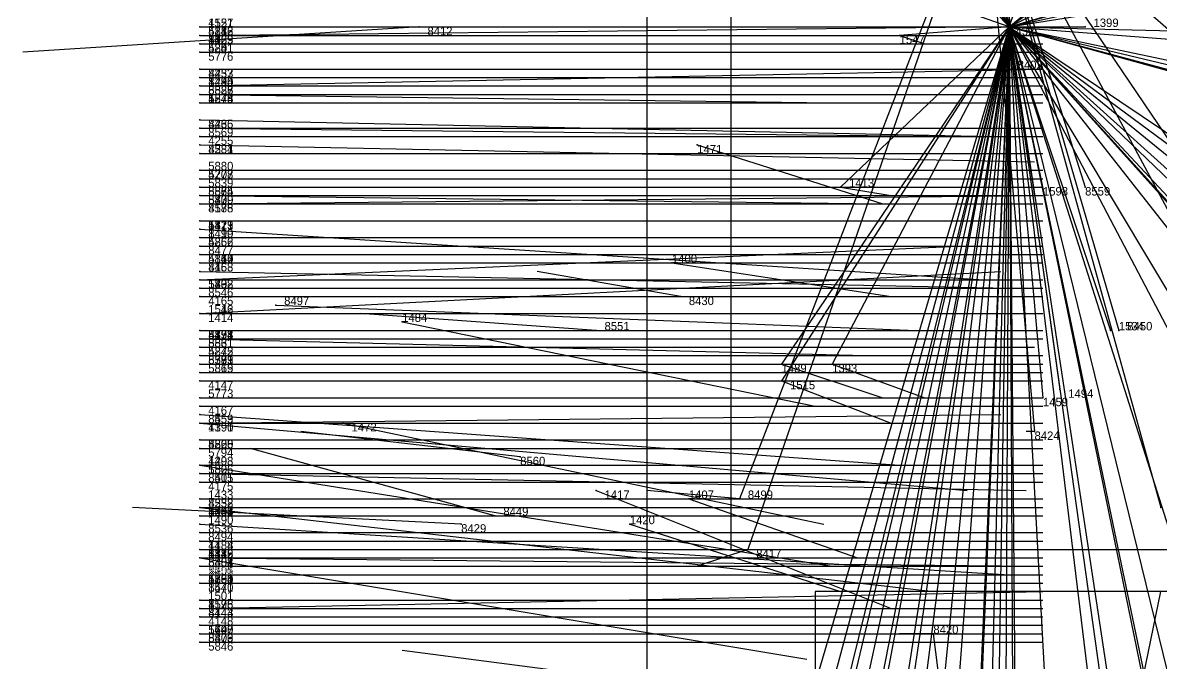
# Model space of a CAD drawing. Extents: x -0.07 to 1.1, y -0.07 to 1.1.
# Drawn here: x -0.021 to 0.114, y 0.4075 to 0.4835 of the extents above; entities that cross this region are included whole.
import ezdxf

# ---------------------------------------------------------------- set-up
doc = ezdxf.new("R2010")
doc.units = 0
for name, color, linetype in [('Clients', 3, 'CONTINUOUS'), ('Facilities', 3, 'CONTINUOUS'), ('Facilities_lines', 3, 'CONTINUOUS'), ('Min_max_boxes', 1, 'CONTINUOUS'), ('Normals', 1, 'CONTINUOUS'), ('Source_points', 5, 'CONTINUOUS'), ('Text', 3, 'CONTINUOUS')]:
    doc.layers.add(name, color=color, linetype=linetype)

msp = doc.modelspace()

# ---------------------------------------------------------------- linework, layer by layer
at = {"layer": 'Clients', "color": 5}
for p in [(0.105, 0.483), (0.083, 0.482), (0.097, 0.478, 1), (0.076, 0.464), (0.105, 0.464, 1), (0.099, 0.463), (0.108, 0.447), (0.109, 0.447, 1), (0.069, 0.443), (0.075, 0.443), (0.069, 0.441), (0.1, 0.439), (0.102, 0.44), (0.099, 0.435, 1), (0.064, 0.427, 1), (0.114, 0.426, 1), (0.065, 0.421, 1), (0.114, 0.416, 1), (0.087, 0.411, 1)]:
    msp.add_point(p, dxfattribs=at)
at = {"layer": 'Facilities', "color": 3}
for p in [(0, 0.483, 0.171), (0, 0.483, 0.397), (0.026, 0.483, 1), (0.096, 0.483), (0, 0.482, 0.201), (0, 0.482, 0.392), (0, 0.482, 0.498), (0, 0.482, 0.511), (0, 0.482, 0.972), (0, 0.481, 0.486), (0, 0.481, 0.32), (0, 0.481, 0.352), (0, 0.481, 0.568), (0, 0.48, 0.696), (0, 0.478, 0.29), (0, 0.478, 0.904), (0, 0.477, 0.29), (0, 0.476, 0.091), (0, 0.476, 0.941), (0, 0.476, 0.871), (0, 0.475, 0.028), (0, 0.475, 0.563), (0, 0.475, 0.691), (0, 0.475, 0.784), (0, 0.474, 0.416), (0, 0.472, 0.97), (0, 0.471, 0.38), (0, 0.471, 0.977), (0, 0.47, 0.473), (0, 0.469, 0.927), (0.059, 0.469), (0, 0.468, 0.269), (0, 0.466, 0.388), (0, 0.466, 0.596), (0, 0.465, 0.653), (0, 0.465, 0.626), (0, 0.464, 0.75), (0, 0.463, 0.537), (0, 0.463, 0.663), (0, 0.463, 0.989), (0, 0.463, 0.76), (0, 0.462, 0.493), (0, 0.462, 0.621), (0, 0.462, 0.921), (0, 0.46, 0.135), (0, 0.46, 0.265), (0, 0.46, 0.678), (0, 0.459, 0.966), (0, 0.458, 0.119), (0, 0.457, 0.351), (0, 0.457, 0.559), (0, 0.456, 0.272), (0, 0.456, 0.716), (0, 0.456, 0.779), (0, 0.455, 0.28), (0, 0.455, 0.742), (0, 0.454, 0.961), (0.056, 0.455), (0, 0.453, 0.045), (0, 0.453, 0.633), (0, 0.453, 0.614), (0, 0.452, 0.82), (0, 0.451, 0.278), (0.057, 0.451, 1), (0.009, 0.45, 1), (0, 0.449, 0.173), (0, 0.449, 0.067), (0, 0.449, 0.185), (0, 0.447, 0.327), (0.024, 0.448), (0.047, 0.447, 1), (0, 0.446, 0.662), (0, 0.446, 0.62), (0, 0.446, 0.726), (0, 0.446, 0.996), (0, 0.445, 0.927), (0, 0.444, 0.406), (0, 0.444, 0.56), (0, 0.443, 0.672), (0, 0.443, 0.816), (0, 0.443, 0.887), (0, 0.442, 0.739), (0, 0.442, 0.635), (0, 0.441, 0.356), (0, 0.439, 0.577), (0, 0.438, 0.335), (0, 0.437, 0.994), (0, 0.436, 0.058), (0, 0.436, 0.289), (0, 0.436, 0.968), (0.017, 0.436), (0, 0.434, 0.323), (0, 0.434, 0.604), (0, 0.433, 0.624), (0, 0.433, 0.885), (0, 0.431, 0.013), (0, 0.431, 0.294), (0.038, 0.432, 1), (0, 0.43, 0.217), (0, 0.43, 0.625), (0, 0.43, 0.939), (0, 0.429, 0.42), (0, 0.429, 0.906), (0, 0.427, 0.135), (0.047, 0.428), (0.058, 0.427), (0, 0.426, 0.275), (0, 0.426, 0.402), (0, 0.426, 0.993), (0, 0.425, 0.085), (0, 0.425, 0.292), (0, 0.425, 0.852), (0, 0.424, 0.065), (0.031, 0.424, 1), (0.035, 0.425, 1), (0.051, 0.424), (0, 0.423, 0.783), (0, 0.422, 0.817), (0, 0.421, 0.175), (0, 0.421, 0.435), (0, 0.421, 0.468), (0, 0.421, 0.811), (0, 0.42, 0.012), (0, 0.42, 0.445), (0, 0.42, 0.409), (0, 0.42, 0.72), (0, 0.42, 0.53), (0, 0.42, 0.938), (0, 0.42, 0.908), (0, 0.419, 0.44), (0, 0.419, 0.673), (0, 0.419, 0.572), (0, 0.419, 0.88), (0, 0.418, 0.171), (0, 0.418, 0.523), (0, 0.417, 0.184), (0, 0.417, 0.104), (0, 0.417, 0.504), (0, 0.417, 0.442), (0, 0.417, 0.705), (0, 0.417, 0.776), (0, 0.415, 0.181), (0, 0.414, 0.093), (0, 0.414, 0.337), (0, 0.414, 0.318), (0, 0.414, 0.774), (0, 0.414, 0.913), (0, 0.413, 0.303), (0, 0.412, 0.167), (0, 0.412, 0.71), (0, 0.411, 0.214), (0, 0.41, 0.604), (0, 0.41, 0.571), (0, 0.41, 0.836), (0, 0.41, 0.855)]:
    msp.add_point(p, dxfattribs=at)
at = {"layer": 'Facilities_lines', "color": 3}
for p, q in [((0.096, 0.483), (0.082, 0.556)), ((0.096, 0.483), (0.211, 0.541)), ((0.096, 0.483), (0.096, 0.54)), ((0.096, 0.483), (0.113, 0.532)), ((0.096, 0.483), (0.083, 0.523)), ((0.096, 0.483), (0.086, 0.52)), ((0.096, 0.483), (0.142, 0.521)), ((0.096, 0.483), (0.077, 0.512)), ((0.096, 0.483), (0.078, 0.513)), ((0.096, 0.483), (0.138, 0.513)), ((0.096, 0.483), (0.07, 0.511)), ((0.096, 0.483), (0.24, 0.506)), ((0.096, 0.483), (0.167, 0.504)), ((0.093, 0.502, 1), (0.064, 0.427, 1)), ((0.093, 0.502, 1), (0.065, 0.421, 1)), ((0.096, 0.483), (0.083, 0.502)), ((0.096, 0.483), (0.086, 0.502)), ((0.093, 0.502, 1), (0.097, 0.478, 1)), ((0.093, 0.502, 1), (0.099, 0.435, 1)), ((0.093, 0.502, 1), (0.109, 0.447, 1)), ((0.093, 0.502, 1), (0.143, 0.428, 1)), ((0.093, 0.502, 1), (0.114, 0.426, 1)), ((0.093, 0.502, 1), (0.131, 0.431, 1)), ((0.093, 0.502, 1), (0.144, 0.457, 1)), ((0.093, 0.502, 1), (0.105, 0.464, 1)), ((0.096, 0.483), (0.157, 0.5)), ((0.096, 0.483), (0.146, 0.494)), ((0.096, 0.483), (0.079, 0.489)), ((0.096, 0.483), (0.053, 0.323)), ((0.096, 0.483), (0.054, 0.313)), ((0.096, 0.483), (0.055, 0.311)), ((0.096, 0.483), (0.06, 0.337)), ((0.096, 0.483), (0.061, 0.304)), ((0.096, 0.483), (0.061, 0.297)), ((0.096, 0.483), (0.067, 0.298)), ((0.096, 0.483), (0.069, 0.443)), ((0.096, 0.483), (0.069, 0.441)), ((0.096, 0.483), (0.07, 0.306)), ((0.096, 0.483), (0.07, 0.395)), ((0.096, 0.483), (0.074, 0.382)), ((0.096, 0.483), (0.075, 0.443)), ((0.096, 0.483), (0.076, 0.464)), ((0.096, 0.483), (0.077, 0.293)), ((0.096, 0.483), (0.079, 0.35)), ((0.096, 0.483), (0.083, 0.482)), ((0.096, 0.483), (0.086, 0.255)), ((0.096, 0.483), (0.086, 0.353)), ((0.096, 0.483), (0.09, 0.256)), ((0.096, 0.483), (0.091, 0.363)), ((0.096, 0.483), (0.093, 0.293)), ((0.096, 0.483), (0.095, 0.294)), ((0.096, 0.483), (0.098, 0.245)), ((0.096, 0.483), (0.125, 0.244)), ((0.096, 0.483), (0.267, 0.479)), ((0.096, 0.483), (0.118, 0.326)), ((0.096, 0.483), (0.105, 0.483)), ((0.096, 0.483), (0.167, 0.404)), ((0.096, 0.483), (0.15, 0.38)), ((0.096, 0.483), (0.103, 0.354)), ((0.096, 0.483), (0.208, 0.453)), ((0.096, 0.483), (0.1, 0.439)), ((0.096, 0.483), (0.16, 0.376)), ((0.096, 0.483), (0.102, 0.44)), ((0.096, 0.483), (0.13, 0.317)), ((0.096, 0.483), (0.118, 0.455)), ((0.096, 0.483), (0.121, 0.459)), ((0.096, 0.483), (0.165, 0.409)), ((0.096, 0.483), (0.126, 0.339)), ((0.096, 0.483), (0.108, 0.447)), ((0.096, 0.483), (0.097, 0.28)), ((0.096, 0.483), (0.174, 0.397)), ((0.096, 0.483), (0.194, 0.456)), ((0.096, 0.483), (0.134, 0.452)), ((0.096, 0.483), (0.244, 0.452)), ((0.096, 0.483), (0.207, 0.401)), ((0.096, 0.483), (0.12, 0.385)), ((0.096, 0.483), (0.157, 0.442)), ((0.096, 0.483), (0.143, 0.335)), ((0.096, 0.483), (0.215, 0.474)), ((0.096, 0.483), (0.116, 0.465)), ((0.096, 0.483), (0.099, 0.463)), ((0.096, 0.483), (0.201, 0.458)), ((0.096, 0.483), (0.129, 0.265)), ((0.097, 0.334, 1), (0.114, 0.416, 1)), ((0.097, 0.334, 1), (0.087, 0.411, 1))]:
    msp.add_line(p, q, dxfattribs=at)
at = {"layer": 'Min_max_boxes', "color": 1}
for p, q in [((0.063, 0.715, 1), (0.063, 0.421, 1)), ((0.063, 0.715, 1), (0.063, 0.421, 1)), ((0.053, 0.556), (0.053, 0.244)), ((0.053, 0.556), (0.053, 0.244)), ((0.063, 0.421, 1), (0.271, 0.421, 1)), ((0.063, 0.421, 1), (0.271, 0.421, 1)), ((0.063, 0.421, 1), (0.063, 0.421, 1)), ((0.275, 0.416, 1), (0.073, 0.416, 1)), ((0.073, 0.416, 1), (0.073, 0.11, 1)), ((0.275, 0.416, 1), (0.073, 0.416, 1)), ((0.073, 0.416, 1), (0.073, 0.11, 1)), ((0.073, 0.416, 1), (0.073, 0.416, 1))]:
    msp.add_line(p, q, dxfattribs=at)
at = {"layer": 'Normals', "color": 1}
for p, q in [((0.026, 0.483, 1), (-0.021, 0.48, 1.088)), ((0, 0.483, 0.171), (0.1, 0.483, 0.171)), ((0, 0.483, 0.397), (0.1, 0.483, 0.397)), ((0, 0.482, 0.972), (0.092, 0.483, 0.934)), ((0.096, 0.483), (0.096, 0.483, 0.1)), ((0.105, 0.483), (0.105, 0.483, 0.1)), ((0, 0.482, 0.201), (0.1, 0.482, 0.201)), ((0, 0.482, 0.392), (0.1, 0.482, 0.392)), ((0, 0.482, 0.498), (0.1, 0.482, 0.498)), ((0, 0.482, 0.511), (0.1, 0.482, 0.511)), ((0, 0.481, 0.486), (0.1, 0.481, 0.486)), ((0, 0.481, 0.32), (0.1, 0.481, 0.32)), ((0, 0.481, 0.352), (0.1, 0.481, 0.352)), ((0, 0.481, 0.568), (0.1, 0.481, 0.568)), ((0.083, 0.482), (0.086, 0.481, 0.1)), ((0, 0.48, 0.696), (0.1, 0.48, 0.696)), ((0, 0.476, 0.091), (0.1, 0.478, 0.094)), ((0, 0.478, 0.29), (0.1, 0.478, 0.29)), ((0, 0.478, 0.904), (0.1, 0.478, 0.904)), ((0, 0.477, 0.29), (0.1, 0.477, 0.29)), ((0.097, 0.478, 1), (0.097, 0.478, 1.1)), ((0, 0.476, 0.941), (0.098, 0.476, 0.919)), ((0, 0.476, 0.871), (0.1, 0.476, 0.871)), ((0, 0.475, 0.028), (0.075, 0.474, 0.094)), ((0, 0.475, 0.563), (0.1, 0.475, 0.563)), ((0, 0.475, 0.691), (0.1, 0.475, 0.691)), ((0, 0.475, 0.784), (0.1, 0.475, 0.784)), ((0, 0.474, 0.416), (0.1, 0.474, 0.416)), ((0, 0.472, 0.97), (0.094, 0.47, 0.935)), ((0, 0.471, 0.38), (0.1, 0.471, 0.38)), ((0, 0.471, 0.977), (0.09, 0.47, 0.932)), ((0, 0.47, 0.473), (0.1, 0.47, 0.473)), ((0, 0.469, 0.927), (0.099, 0.467, 0.912)), ((0.059, 0.469), (0.081, 0.462, 0.097)), ((0, 0.468, 0.269), (0.1, 0.468, 0.269)), ((0, 0.466, 0.388), (0.1, 0.466, 0.388)), ((0, 0.466, 0.596), (0.1, 0.466, 0.596)), ((0, 0.465, 0.653), (0.1, 0.465, 0.653)), ((0, 0.465, 0.626), (0.1, 0.465, 0.626)), ((0, 0.464, 0.75), (0.1, 0.464, 0.75)), ((0.076, 0.464), (0.082, 0.463, 0.1)), ((0.105, 0.464, 1), (0.105, 0.464, 1.1)), ((0, 0.463, 0.537), (0.1, 0.463, 0.537)), ((0, 0.463, 0.663), (0.1, 0.463, 0.663)), ((0, 0.463, 0.989), (0.081, 0.462, 0.929)), ((0, 0.463, 0.76), (0.1, 0.463, 0.76)), ((0, 0.462, 0.921), (0.1, 0.463, 0.911)), ((0, 0.462, 0.493), (0.1, 0.462, 0.493)), ((0, 0.462, 0.621), (0.1, 0.462, 0.621)), ((0.099, 0.463), (0.099, 0.463, 0.1)), ((0, 0.46, 0.135), (0.1, 0.46, 0.135)), ((0, 0.46, 0.265), (0.1, 0.46, 0.265)), ((0, 0.46, 0.678), (0.1, 0.46, 0.678)), ((0, 0.459, 0.966), (0.093, 0.453, 0.93)), ((0, 0.458, 0.119), (0.1, 0.458, 0.119)), ((0, 0.453, 0.045), (0.09, 0.457, 0.089)), ((0, 0.457, 0.351), (0.1, 0.457, 0.351)), ((0, 0.457, 0.559), (0.1, 0.457, 0.559)), ((0, 0.456, 0.272), (0.1, 0.456, 0.272)), ((0, 0.456, 0.716), (0.1, 0.456, 0.716)), ((0, 0.456, 0.779), (0.1, 0.456, 0.779)), ((0, 0.455, 0.28), (0.1, 0.455, 0.28)), ((0, 0.455, 0.742), (0.1, 0.455, 0.742)), ((0, 0.449, 0.067), (0.095, 0.454, 0.098)), ((0, 0.454, 0.961), (0.096, 0.452, 0.932)), ((0.057, 0.451, 1), (0.04, 0.454, 1.098)), ((0.056, 0.455), (0.082, 0.451, 0.096)), ((0, 0.453, 0.633), (0.1, 0.453, 0.633)), ((0, 0.453, 0.614), (0.1, 0.453, 0.614)), ((0, 0.452, 0.82), (0.1, 0.452, 0.82)), ((0, 0.451, 0.278), (0.1, 0.451, 0.278)), ((0.009, 0.45, 1), (0.085, 0.447, 0.934)), ((0, 0.449, 0.173), (0.1, 0.449, 0.173)), ((0, 0.449, 0.185), (0.1, 0.449, 0.185)), ((0.047, 0.447, 1), (0.019, 0.449, 1.096)), ((0, 0.447, 0.327), (0.1, 0.447, 0.327)), ((0.024, 0.448), (0.073, 0.438, 0.087)), ((0.108, 0.447), (0.108, 0.447, 0.1)), ((0.109, 0.447, 1), (0.109, 0.447, 1.1)), ((0, 0.446, 0.662), (0.1, 0.446, 0.662)), ((0, 0.446, 0.62), (0.1, 0.446, 0.62)), ((0, 0.446, 0.726), (0.1, 0.446, 0.726)), ((0, 0.446, 0.996), (0.079, 0.444, 0.935)), ((0, 0.445, 0.927), (0.099, 0.445, 0.917)), ((0, 0.444, 0.406), (0.1, 0.444, 0.406)), ((0, 0.444, 0.56), (0.1, 0.444, 0.56)), ((0, 0.443, 0.672), (0.1, 0.443, 0.672)), ((0, 0.443, 0.816), (0.1, 0.443, 0.816)), ((0, 0.443, 0.887), (0.1, 0.443, 0.887)), ((0.069, 0.443), (0.081, 0.439, 0.099)), ((0.075, 0.443), (0.086, 0.439, 0.099)), ((0, 0.442, 0.739), (0.1, 0.442, 0.739)), ((0, 0.442, 0.635), (0.1, 0.442, 0.635)), ((0, 0.441, 0.356), (0.1, 0.441, 0.356)), ((0.069, 0.441), (0.082, 0.436, 0.099)), ((0, 0.439, 0.577), (0.1, 0.439, 0.577)), ((0.1, 0.439), (0.1, 0.439, 0.1)), ((0.102, 0.44), (0.102, 0.44, 0.1)), ((0, 0.438, 0.335), (0.1, 0.438, 0.335)), ((0, 0.436, 0.058), (0.095, 0.437, 0.09)), ((0, 0.437, 0.994), (0.083, 0.431, 0.938)), ((0, 0.436, 0.289), (0.1, 0.436, 0.289)), ((0, 0.436, 0.968), (0.091, 0.428, 0.928)), ((0.038, 0.432, 1), (0.012, 0.435, 1.097)), ((0.017, 0.436), (0.074, 0.424, 0.082)), ((0.099, 0.435, 1), (0.098, 0.435, 1.1)), ((0, 0.434, 0.323), (0.1, 0.434, 0.323)), ((0, 0.434, 0.604), (0.1, 0.434, 0.604)), ((0, 0.433, 0.624), (0.1, 0.433, 0.624)), ((0, 0.433, 0.885), (0.1, 0.433, 0.885)), ((0.035, 0.425, 1), (0.006, 0.433, 1.095)), ((0, 0.431, 0.013), (0.075, 0.419, 0.078)), ((0, 0.431, 0.294), (0.1, 0.431, 0.294)), ((0, 0.43, 0.217), (0.1, 0.43, 0.217)), ((0, 0.43, 0.625), (0.1, 0.43, 0.625)), ((0, 0.43, 0.939), (0.098, 0.428, 0.921)), ((0, 0.429, 0.42), (0.1, 0.429, 0.42)), ((0, 0.429, 0.906), (0.1, 0.429, 0.906)), ((0, 0.427, 0.135), (0.1, 0.427, 0.135)), ((0.047, 0.428), (0.082, 0.414, 0.093)), ((0.064, 0.427, 1), (0.053, 0.428, 1.099)), ((0.058, 0.427), (0.078, 0.42, 0.098)), ((0.031, 0.424, 1), (-0.008, 0.426, 1.092)), ((0, 0.426, 0.275), (0.1, 0.426, 0.275)), ((0, 0.426, 0.402), (0.1, 0.426, 0.402)), ((0, 0.426, 0.993), (0.087, 0.416, 0.945)), ((0.114, 0.426, 1), (0.114, 0.426, 1.1)), ((0, 0.425, 0.085), (0.1, 0.425, 0.095)), ((0, 0.425, 0.292), (0.1, 0.425, 0.292)), ((0, 0.425, 0.852), (0.1, 0.425, 0.852)), ((0, 0.424, 0.065), (0.096, 0.418, 0.094)), ((0.051, 0.424), (0.076, 0.416, 0.096)), ((0, 0.423, 0.783), (0.1, 0.423, 0.783)), ((0, 0.422, 0.817), (0.1, 0.422, 0.817)), ((0, 0.421, 0.175), (0.1, 0.421, 0.175)), ((0, 0.421, 0.435), (0.1, 0.421, 0.435)), ((0, 0.421, 0.468), (0.1, 0.421, 0.468)), ((0, 0.421, 0.811), (0.1, 0.421, 0.811)), ((0, 0.42, 0.012), (0.072, 0.408, 0.08)), ((0, 0.42, 0.445), (0.1, 0.42, 0.445)), ((0, 0.42, 0.409), (0.1, 0.42, 0.409)), ((0, 0.42, 0.72), (0.1, 0.42, 0.72)), ((0, 0.42, 0.53), (0.1, 0.42, 0.53)), ((0, 0.42, 0.938), (0.099, 0.419, 0.925)), ((0, 0.42, 0.908), (0.1, 0.42, 0.908)), ((0.065, 0.421, 1), (0.059, 0.419, 1.1)), ((0, 0.419, 0.44), (0.1, 0.419, 0.44)), ((0, 0.419, 0.673), (0.1, 0.419, 0.673)), ((0, 0.419, 0.572), (0.1, 0.419, 0.572)), ((0, 0.419, 0.88), (0.1, 0.419, 0.88)), ((0, 0.418, 0.171), (0.1, 0.418, 0.171)), ((0, 0.418, 0.523), (0.1, 0.418, 0.523)), ((0, 0.417, 0.184), (0.1, 0.417, 0.184)), ((0, 0.417, 0.104), (0.1, 0.417, 0.104)), ((0, 0.417, 0.504), (0.1, 0.417, 0.504)), ((0, 0.417, 0.442), (0.1, 0.417, 0.442)), ((0, 0.417, 0.705), (0.1, 0.417, 0.705)), ((0, 0.417, 0.776), (0.1, 0.417, 0.776)), ((0, 0.414, 0.913), (0.1, 0.416, 0.908)), ((0.114, 0.416, 1), (0.114, 0.416, 1.1)), ((0, 0.415, 0.181), (0.1, 0.415, 0.181)), ((0, 0.414, 0.093), (0.1, 0.414, 0.094)), ((0, 0.414, 0.337), (0.1, 0.414, 0.337)), ((0, 0.414, 0.318), (0.1, 0.414, 0.318)), ((0, 0.414, 0.774), (0.1, 0.414, 0.774)), ((0, 0.413, 0.303), (0.1, 0.413, 0.303)), ((0, 0.412, 0.167), (0.1, 0.412, 0.167)), ((0, 0.412, 0.71), (0.1, 0.412, 0.71)), ((0, 0.411, 0.214), (0.1, 0.411, 0.214)), ((0.087, 0.411, 1), (0.083, 0.411, 1.1)), ((0, 0.41, 0.604), (0.1, 0.41, 0.604)), ((0, 0.41, 0.571), (0.1, 0.41, 0.571)), ((0, 0.41, 0.836), (0.1, 0.41, 0.836)), ((0, 0.41, 0.855), (0.1, 0.41, 0.855)), ((0.047, 0.406, 1), (0.024, 0.409, 1.097))]:
    msp.add_line(p, q, dxfattribs=at)
at = {"layer": 'Source_points', "color": 5}
for p in [(0, 0.483, 0.171), (0, 0.483, 0.397), (0.026, 0.483, 1), (0.096, 0.483), (0.105, 0.483), (0, 0.482, 0.201), (0, 0.482, 0.392), (0, 0.482, 0.498), (0, 0.482, 0.511), (0, 0.482, 0.972), (0, 0.481, 0.486), (0, 0.481, 0.32), (0, 0.481, 0.352), (0, 0.481, 0.568), (0.083, 0.482), (0, 0.48, 0.696), (0, 0.478, 0.29), (0, 0.478, 0.904), (0, 0.477, 0.29), (0.097, 0.478, 1), (0, 0.476, 0.091), (0, 0.476, 0.941), (0, 0.476, 0.871), (0, 0.475, 0.028), (0, 0.475, 0.563), (0, 0.475, 0.691), (0, 0.475, 0.784), (0, 0.474, 0.416), (0, 0.472, 0.97), (0, 0.471, 0.38), (0, 0.471, 0.977), (0, 0.47, 0.473), (0, 0.469, 0.927), (0.059, 0.469), (0, 0.468, 0.269), (0, 0.466, 0.388), (0, 0.466, 0.596), (0, 0.465, 0.653), (0, 0.465, 0.626), (0, 0.464, 0.75), (0.076, 0.464), (0.105, 0.464, 1), (0, 0.463, 0.537), (0, 0.463, 0.663), (0, 0.463, 0.989), (0, 0.463, 0.76), (0, 0.462, 0.493), (0, 0.462, 0.621), (0, 0.462, 0.921), (0.099, 0.463), (0, 0.46, 0.135), (0, 0.46, 0.265), (0, 0.46, 0.678), (0, 0.459, 0.966), (0, 0.458, 0.119), (0, 0.457, 0.351), (0, 0.457, 0.559), (0, 0.456, 0.272), (0, 0.456, 0.716), (0, 0.456, 0.779), (0, 0.455, 0.28), (0, 0.455, 0.742), (0, 0.454, 0.961), (0.056, 0.455), (0, 0.453, 0.045), (0, 0.453, 0.633), (0, 0.453, 0.614), (0, 0.452, 0.82), (0, 0.451, 0.278), (0.057, 0.451, 1), (0.009, 0.45, 1), (0, 0.449, 0.173), (0, 0.449, 0.067), (0, 0.449, 0.185), (0, 0.447, 0.327), (0.024, 0.448), (0.047, 0.447, 1), (0.108, 0.447), (0.109, 0.447, 1), (0, 0.446, 0.662), (0, 0.446, 0.62), (0, 0.446, 0.726), (0, 0.446, 0.996), (0, 0.445, 0.927), (0, 0.444, 0.406), (0, 0.444, 0.56), (0, 0.443, 0.672), (0, 0.443, 0.816), (0, 0.443, 0.887), (0.069, 0.443), (0.075, 0.443), (0, 0.442, 0.739), (0, 0.442, 0.635), (0, 0.441, 0.356), (0.069, 0.441), (0, 0.439, 0.577), (0.1, 0.439), (0.102, 0.44), (0, 0.438, 0.335), (0, 0.437, 0.994), (0, 0.436, 0.058), (0, 0.436, 0.289), (0, 0.436, 0.968), (0.017, 0.436), (0.099, 0.435, 1), (0, 0.434, 0.323), (0, 0.434, 0.604), (0, 0.433, 0.624), (0, 0.433, 0.885), (0, 0.431, 0.013), (0, 0.431, 0.294), (0.038, 0.432, 1), (0, 0.43, 0.217), (0, 0.43, 0.625), (0, 0.43, 0.939), (0, 0.429, 0.42), (0, 0.429, 0.906), (0, 0.427, 0.135), (0.047, 0.428), (0.058, 0.427), (0.064, 0.427, 1), (0, 0.426, 0.275), (0, 0.426, 0.402), (0, 0.426, 0.993), (0.114, 0.426, 1), (0, 0.425, 0.085), (0, 0.425, 0.292), (0, 0.425, 0.852), (0, 0.424, 0.065), (0.031, 0.424, 1), (0.035, 0.425, 1), (0.051, 0.424), (0, 0.423, 0.783), (0, 0.422, 0.817), (0, 0.421, 0.175), (0, 0.421, 0.435), (0, 0.421, 0.468), (0, 0.421, 0.811), (0, 0.42, 0.012), (0, 0.42, 0.445), (0, 0.42, 0.409), (0, 0.42, 0.72), (0, 0.42, 0.53), (0, 0.42, 0.938), (0, 0.42, 0.908), (0.065, 0.421, 1), (0, 0.419, 0.44), (0, 0.419, 0.673), (0, 0.419, 0.572), (0, 0.419, 0.88), (0, 0.418, 0.171), (0, 0.418, 0.523), (0, 0.417, 0.184), (0, 0.417, 0.104), (0, 0.417, 0.504), (0, 0.417, 0.442), (0, 0.417, 0.705), (0, 0.417, 0.776), (0.114, 0.416, 1), (0, 0.415, 0.181), (0, 0.414, 0.093), (0, 0.414, 0.337), (0, 0.414, 0.318), (0, 0.414, 0.774), (0, 0.414, 0.913), (0, 0.413, 0.303), (0, 0.412, 0.167), (0, 0.412, 0.71), (0, 0.411, 0.214), (0.087, 0.411, 1), (0, 0.41, 0.604), (0, 0.41, 0.571), (0, 0.41, 0.836), (0, 0.41, 0.855)]:
    msp.add_point(p, dxfattribs=at)

# ---------------------------------------------------------------- texts
at = {"layer": 'Text', "color": 3}
for s, p in [('4151', (0.001, 0.483, 0.492)), ('1527', (0.001, 0.483, 0.171)), ('1399', (0.106, 0.483)), ('4183', (0.001, 0.482, 0.397)), ('4242', (0.001, 0.482, 0.498)), ('5816', (0.001, 0.482, 0.511)), ('8412', (0.027, 0.482, 1)), ('1432', (0.096, 0.482)), ('4185', (0.001, 0.481, 0.392)), ('4229', (0.001, 0.481, 0.486)), ('4241', (0.001, 0.48, 0.32)), ('4251', (0.001, 0.48, 0.352)), ('5801', (0.001, 0.48, 0.568)), ('8523', (0.001, 0.481, 0.972)), ('1463', (0.001, 0.481, 0.201)), ('1547', (0.083, 0.481)), ('5776', (0.001, 0.479, 0.696)), ('4257', (0.001, 0.477, 0.29)), ('8433', (0.001, 0.477, 0.904)), ('8402', (0.097, 0.478, 1)), ('4230', (0.001, 0.476, 0.29)), ('8444', (0.001, 0.476, 0.941)), ('1495', (0.001, 0.476, 0.091)), ('5825', (0.001, 0.475, 0.563)), ('8527', (0.001, 0.475, 0.871)), ('8588', (0.001, 0.475, 0.784)), ('4244', (0.001, 0.474, 0.416)), ('5848', (0.001, 0.474, 0.691)), ('1575', (0.001, 0.474, 0.028)), ('4235', (0.001, 0.471, 0.38)), ('8466', (0.001, 0.471, 0.97)), ('4255', (0.001, 0.469, 0.473)), ('8569', (0.001, 0.47, 0.977)), ('4234', (0.001, 0.468, 0.269)), ('8581', (0.001, 0.468, 0.927)), ('1471', (0.059, 0.468)), ('4208', (0.001, 0.465, 0.388)), ('5880', (0.001, 0.466, 0.596)), ('5777', (0.001, 0.465, 0.653)), ('5839', (0.001, 0.464, 0.626)), ('1413', (0.077, 0.464)), ('5865', (0.001, 0.463, 0.75)), ('5874', (0.001, 0.463, 0.663)), ('8584', (0.001, 0.463, 0.76)), ('1598', (0.1, 0.463)), ('8559', (0.105, 0.463, 1)), ('4178', (0.001, 0.461, 0.493)), ('5770', (0.001, 0.462, 0.621)), ('5830', (0.001, 0.462, 0.537)), ('8409', (0.001, 0.462, 0.989)), ('8585', (0.001, 0.461, 0.921)), ('4179', (0.001, 0.459, 0.265)), ('5823', (0.001, 0.459, 0.678)), ('1411', (0.001, 0.459, 0.135)), ('4256', (0.001, 0.457, 0.351)), ('5862', (0.001, 0.457, 0.559)), ('8410', (0.001, 0.458, 0.966)), ('1499', (0.001, 0.458, 0.119)), ('8477', (0.001, 0.456, 0.779)), ('4140', (0.001, 0.455, 0.272)), ('5817', (0.001, 0.455, 0.716)), ('5864', (0.001, 0.455, 0.742)), ('1400', (0.056, 0.455)), ('4153', (0.001, 0.454, 0.28)), ('8468', (0.001, 0.454, 0.961)), ('5792', (0.001, 0.452, 0.633)), ('5838', (0.001, 0.452, 0.614)), ('1402', (0.001, 0.452, 0.045)), ('4165', (0.001, 0.45, 0.278)), ('8546', (0.001, 0.451, 0.82)), ('8497', (0.01, 0.45, 1)), ('8430', (0.058, 0.45, 1)), ('1512', (0.001, 0.449, 0.067)), ('1546', (0.001, 0.449, 0.185)), ('1414', (0.001, 0.448, 0.173)), ('1484', (0.024, 0.448)), ('4191', (0.001, 0.446, 0.327)), ('5778', (0.001, 0.446, 0.662)), ('5854', (0.001, 0.446, 0.726)), ('8473', (0.001, 0.446, 0.996)), ('8551', (0.048, 0.447, 1)), ('1534', (0.109, 0.447)), ('8450', (0.11, 0.447, 1)), ('5831', (0.001, 0.445, 0.62)), ('8561', (0.001, 0.445, 0.927)), ('4245', (0.001, 0.444, 0.406)), ('5872', (0.001, 0.444, 0.56)), ('5789', (0.001, 0.443, 0.672)), ('5815', (0.001, 0.442, 0.739)), ('5869', (0.001, 0.442, 0.635)), ('8393', (0.001, 0.443, 0.816)), ('8571', (0.001, 0.443, 0.887)), ('1489', (0.069, 0.442)), ('1393', (0.075, 0.442)), ('4147', (0.001, 0.44, 0.356)), ('1515', (0.07, 0.44)), ('5773', (0.001, 0.439, 0.577)), ('1459', (0.1, 0.438)), ('1494', (0.103, 0.439)), ('4167', (0.001, 0.437, 0.335)), ('8459', (0.001, 0.436, 0.994)), ('8553', (0.001, 0.436, 0.968)), ('4190', (0.001, 0.435, 0.289)), ('1391', (0.001, 0.435, 0.058)), ('1472', (0.018, 0.435)), ('8424', (0.099, 0.434, 1)), ('4228', (0.001, 0.433, 0.323)), ('5800', (0.001, 0.433, 0.604)), ('8566', (0.001, 0.433, 0.885)), ('5794', (0.001, 0.432, 0.624)), ('4203', (0.001, 0.431, 0.294)), ('5806', (0.001, 0.43, 0.625)), ('1498', (0.001, 0.431, 0.013)), ('1525', (0.001, 0.43, 0.217)), ('8560', (0.038, 0.431, 1)), ('8401', (0.001, 0.429, 0.906)), ('8515', (0.001, 0.429, 0.939)), ('4175', (0.001, 0.428, 0.42)), ('4258', (0.001, 0.426, 0.402)), ('8532', (0.001, 0.426, 0.993)), ('1433', (0.001, 0.427, 0.135)), ('1417', (0.048, 0.427)), ('1407', (0.058, 0.427)), ('8499', (0.065, 0.427, 1)), ('4204', (0.001, 0.425, 0.292)), ('4237', (0.001, 0.425, 0.275)), ('8448', (0.001, 0.425, 0.852)), ('1561', (0.001, 0.425, 0.085)), ('8449', (0.036, 0.425, 1)), ('8536', (0.001, 0.423, 0.783)), ('1490', (0.001, 0.424, 0.065)), ('8429', (0.031, 0.423, 1)), ('1420', (0.051, 0.424)), ('8494', (0.001, 0.422, 0.817)), ('4184', (0.001, 0.421, 0.468)), ('1488', (0.001, 0.421, 0.175)), ('4143', (0.001, 0.42, 0.435)), ('4186', (0.001, 0.42, 0.445)), ('4188', (0.001, 0.42, 0.409)), ('5828', (0.001, 0.42, 0.72)), ('5833', (0.001, 0.42, 0.53)), ('5881', (0.001, 0.419, 0.673)), ('5882', (0.001, 0.419, 0.572)), ('8442', (0.001, 0.42, 0.811)), ('8404', (0.001, 0.419, 0.938)), ('8488', (0.001, 0.419, 0.908)), ('1419', (0.001, 0.42, 0.012)), ('8417', (0.066, 0.42, 1)), ('4156', (0.001, 0.418, 0.44)), ('8504', (0.001, 0.418, 0.88)), ('1467', (0.001, 0.418, 0.171)), ('4195', (0.001, 0.417, 0.504)), ('4254', (0.001, 0.417, 0.442)), ('5780', (0.001, 0.417, 0.523)), ('5861', (0.001, 0.417, 0.705)), ('1554', (0.001, 0.417, 0.104)), ('8471', (0.001, 0.416, 0.776)), ('1540', (0.001, 0.416, 0.184)), ('1501', (0.001, 0.415, 0.181)), ('4198', (0.001, 0.414, 0.318)), ('8576', (0.001, 0.414, 0.913)), ('1526', (0.001, 0.414, 0.093)), ('4144', (0.001, 0.413, 0.337)), ('8443', (0.001, 0.413, 0.774)), ('4148', (0.001, 0.412, 0.303)), ('5798', (0.001, 0.411, 0.71)), ('1600', (0.001, 0.411, 0.167)), ('1447', (0.001, 0.411, 0.214)), ('8420', (0.087, 0.411, 1)), ('5809', (0.001, 0.41, 0.604)), ('8403', (0.001, 0.41, 0.836)), ('8476', (0.001, 0.41, 0.855)), ('5846', (0.001, 0.409, 0.571))]:
    msp.add_text(s, height=0.001, dxfattribs=at).set_placement(p)

doc.saveas('drawing.dxf')
